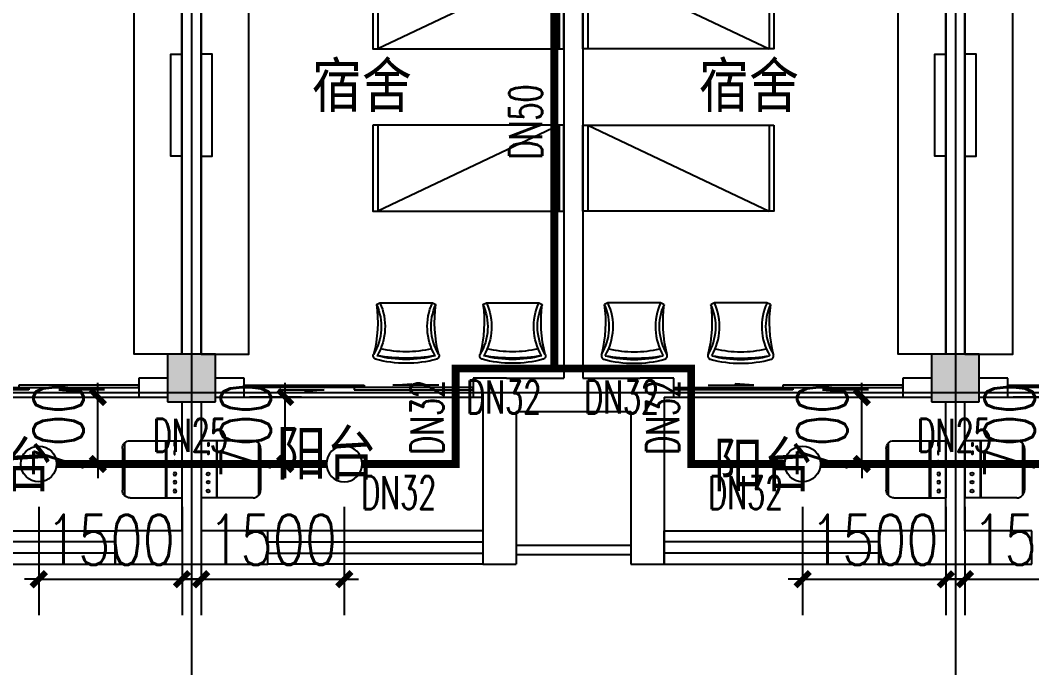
# Model space of a CAD drawing. Extents: x 0 to 2838408, y -923048 to 203859.
# Drawn here: x 2711469 to 2722063, y -689426 to -682643 of the extents above; entities that cross this region are included whole.
import ezdxf

# ---------------------------------------------------------------- set-up
doc = ezdxf.new("R2010")
doc.units = 0
doc.header["$LTSCALE"] = 1000
for name, color, linetype in [('A-Fixt', 81, 'Continuous'), ('COLUMN', 9, 'Continuous'), ('DOTE', 8, 'Continuous'), ('E2-栏杆', 92, 'Continuous'), ('EQUIP_喷头', 7, 'Continuous'), ('PIPE-喷淋', 6, 'Continuous'), ('PUB_HATCH', 8, 'Continuous'), ('PUB_TEXT', 7, 'Continuous'), ('TEXT_喷淋', 7, 'Continuous'), ('TWT_DIM', 3, 'Continuous'), ('WALL', 9, 'Continuous'), ('WINDOW', 4, 'Continuous'), ('XREF', 8, 'Continuous'), ('配景', 3, 'Continuous')]:
    doc.layers.add(name, color=color, linetype=linetype)
doc.styles.add('_TCH_DIM_T3', font='SIMPLEX', dxfattribs={"width": 0.75, "bigfont": 'HZTXT'})
doc.styles.add('_TWT_PIPEDN', font='SIMPLEX', dxfattribs={"width": 0.8, "height": 2.3, "bigfont": 'HZTXT'})
doc.styles.get("Standard").update_dxf_attribs({"font": 'geniso.shx', "bigfont": 'hztxt.shx'})
doc.dimstyles.new('_TWT_ARCH&&150', dxfattribs={"dimtxt": 525, "dimasz": 150, "dimexe": 375, "dimexo": 450, "dimgap": 150, "dimtad": 1, "dimdec": 0, "dimzin": 0, "dimdsep": 46, "dimtxsty": '_TCH_DIM_T3', "dimblk": 'ARCHTICK', "dimcen": 0.09, "dimclrt": 7, "dimazin": 2, "dimtfac": 1, "dimtdec": 0, "dimtix": 1, "dimtmove": 2, "dimatfit": 3, "dimfxl": 1, "dimtolj": 1, "dimtzin": 0, "dimarcsym": 0})

# ---------------------------------------------------------------- blocks, each defined once
blk = doc.blocks.new('单人床')
at = {"layer": 'A-Fixt'}
for p, q in [((47774, 13973), (48674, 13973)), ((47774, 12073), (48674, 13973)), ((47774, 12073), (48674, 12073))]:
    blk.add_line(p, q, dxfattribs=at)
blk.add_lwpolyline([(47774, 14023), (48674, 14023), (48674, 12023), (47774, 12023), (47774, 14023)], dxfattribs=at)
blk = doc.blocks.new('CH_AP01')
for p, q in [((-311, 17), (-275, 0)), ((-275, 0), (275, 0)), ((275, 0), (311, 17))]:
    blk.add_line(p, q)
for centre, radius, start, end in [((-307, 555), 37.8, 100.1859, 202.8359), ((-1658, 202), 1360, 352.1659, 14.4283), ((-824, 250), 563, 335.5038, 31.0903), ((0, -579), 1213, 74.7104, 105.2896), ((0, -579), 1173, 75.0287, 104.9713), ((0, -1278), 1857, 80.611, 99.389), ((-824, 250), 603, 335.5038, 30.2691), ((824, 250), 603, 149.7309, 204.4962), ((824, 250), 563, 148.9097, 204.4962), ((1658, 202), 1360, 165.5717, 187.8341), ((307, 555), 37.8, 337.1641, 79.8141), ((0, -579), 1093, 75.8767, 104.1233)]:
    blk.add_arc(centre, radius, start, end)
blk = doc.blocks.new('A$C61295E98')
at = {"color": 3}
for p, q in [((544, 598), (0, 598)), ((0, 598), (0, 0)), ((161, 598), (161, 0)), ((170, 0), (170, 598)), ((603, 572), (603, 26)), ((624, 518), (624, 80)), ((544, 0), (0, 0))]:
    blk.add_line(p, q, dxfattribs=at)
for points in [[(82, 540), (75, 540), (75, 577), (82, 577)], [(82, 453), (75, 453), (75, 490), (82, 490)], [(82, 353), (75, 353), (75, 389), (82, 389)]]:
    blk.add_lwpolyline(points, close=True, dxfattribs=at)
for centre in [(74, 250), (74, 164), (74, 71)]:
    blk.add_circle(centre, 15.7, dxfattribs=at)
for centre, start, end in [((544, 518), 360, 90), ((544, 80), 270, 0)]:
    blk.add_arc(centre, 80, start, end, dxfattribs=at)
blk = doc.blocks.new('宿舍')
at = {"layer": 'A-Fixt'}
for p, q in [((47854, 13802), (48354, 15702)), ((48354, 13802), (47854, 15702)), ((47854, 13802), (48354, 13802))]:
    blk.add_line(p, q, dxfattribs=at)
for points in [[(47854, 8602), (48354, 8602), (48354, 15702), (47854, 15702)], [(47854, 10676), (47970, 10676), (47970, 11743), (47854, 11743)]]:
    blk.add_lwpolyline(points, close=True, dxfattribs=at)
at = {"xscale": -1, "rotation": 90}
for p in [(63677, 60475), (63677, 58775)]:
    blk.add_blockref('单人床', p, dxfattribs=at)
at = {"layer": 'A-Fixt', "xscale": -1, "rotation": 180}
for p in [(50002, 9140), (51117, 9140)]:
    blk.add_blockref('CH_AP01', p, dxfattribs=at)
at = {"layer": '配景', "color": 252}
blk.add_blockref('A$C61295E98', (47854, 7097), dxfattribs=at)
blk = doc.blocks.new('$WINLIB2D$00000001')
at = {"color": 0}
for points in [[(-0.5, 0.5), (-0.5, -0.5)], [(-0.5, 0.5), (0.5, 0.5)], [(0.5, -0.5), (0.5, 0.5)], [(0.5, 0.1667), (-0.5, 0.1667)], [(0.5, -0.1667), (-0.5, -0.1667)], [(-0.5, -0.5), (0.5, -0.5)]]:
    blk.add_lwpolyline(points, dxfattribs=at)
blk = doc.blocks.new('$DorLib2D$00000131')
at = {"color": 0, "linetype": 'Continuous'}
for p, q in [((0.15, 0.125), (0.2319, 0.1973)), ((0.2319, 0.1973), (0.2319, 0.125)), ((-0.5, 0.125), (-0.5, 0)), ((0.0192, 0.125), (-0.5, 0.125)), ((0.0192, 0), (0.0192, 0.125)), ((0.35, 0.125), (0.15, 0.125)), ((-0.5, 0), (0.0192, 0)), ((-0.024, 0), (0.5, 0)), ((-0.024, -0.125), (-0.024, 0)), ((0.5, 0), (0.5, -0.125)), ((-0.35, -0.125), (-0.15, -0.125)), ((-0.2319, -0.1973), (-0.2319, -0.125)), ((-0.15, -0.125), (-0.2319, -0.1973)), ((0.5, -0.125), (-0.024, -0.125))]:
    blk.add_line(p, q, dxfattribs=at)
blk = doc.blocks.new('4F1')
at = {"layer": 'PUB_HATCH'}
for points in [[(2377466.7, -686141.3), (2376966.7, -686141.3), (2376966.7, -686641.3), (2377466.7, -686641.3)], [(2385466.7, -686141.3), (2384966.7, -686141.3), (2384966.7, -686641.3), (2385466.7, -686641.3)]]:
    blk.add_hatch(color=256, dxfattribs=at).paths.add_polyline_path(points)
at = {"layer": 'COLUMN'}
for p, q in [((2377466.7, -686141.3), (2376966.7, -686141.3)), ((2376966.7, -686141.3), (2376966.7, -686641.3)), ((2377466.7, -686641.3), (2377466.7, -686141.3)), ((2385466.7, -686141.3), (2384966.7, -686141.3)), ((2384966.7, -686141.3), (2384966.7, -686641.3)), ((2385466.7, -686641.3), (2385466.7, -686141.3)), ((2376966.7, -686641.3), (2377466.7, -686641.3)), ((2384966.7, -686641.3), (2385466.7, -686641.3))]:
    blk.add_line(p, q, dxfattribs=at)
at = {"layer": 'DOTE'}
for p, q in [((2377216.7, -606941.3), (2377216.7, -690141.3)), ((2385216.7, -606941.3), (2385216.7, -690141.3)), ((2343216.7, -686541.3), (2453916.7, -686541.3)), ((2343216.7, -686541.3), (2453916.7, -686541.3))]:
    blk.add_line(p, q, dxfattribs=at)
at = {"layer": 'E2-栏杆'}
for points in [[(2380616.7, -688141.3), (2381816.7, -688141.3)], [(2380616.7, -688241.3), (2381816.7, -688241.3)]]:
    blk.add_lwpolyline(points, dxfattribs=at)
at = {"layer": 'WALL'}
for p, q in [((2377116.7, -686141.3), (2377116.7, -681441.3)), ((2377316.7, -686141.3), (2377316.7, -681441.3)), ((2381116.7, -681441.3), (2381116.7, -686391.3)), ((2381316.7, -681441.3), (2381316.7, -686391.3)), ((2385116.7, -686141.3), (2385116.7, -681441.3)), ((2385316.7, -686141.3), (2385316.7, -681441.3)), ((2376966.7, -686391.3), (2376666.7, -686391.3)), ((2376666.7, -686391.3), (2376666.7, -686591.3)), ((2377766.7, -686391.3), (2377466.7, -686391.3)), ((2377766.7, -686591.3), (2377766.7, -686391.3)), ((2380516.7, -686391.3), (2380166.7, -686391.3)), ((2380166.7, -686391.3), (2380166.7, -686591.3)), ((2380516.7, -686391.3), (2381116.7, -686391.3)), ((2381316.7, -686391.3), (2381916.7, -686391.3)), ((2382266.7, -686391.3), (2381916.7, -686391.3)), ((2382266.7, -686591.3), (2382266.7, -686391.3)), ((2384966.7, -686391.3), (2384666.7, -686391.3)), ((2384666.7, -686391.3), (2384666.7, -686591.3)), ((2385766.7, -686391.3), (2385466.7, -686391.3)), ((2385766.7, -686591.3), (2385766.7, -686391.3)), ((2376666.7, -686591.3), (2376966.7, -686591.3)), ((2377116.7, -686641.3), (2377116.7, -687991.3)), ((2377316.7, -686641.3), (2377316.7, -687991.3)), ((2377466.7, -686591.3), (2377766.7, -686591.3)), ((2380166.7, -686591.3), (2380266.7, -686591.3)), ((2380266.7, -686591.3), (2380266.7, -687991.3)), ((2382166.7, -686591.3), (2382266.7, -686591.3)), ((2382166.7, -686591.3), (2382166.7, -687991.3)), ((2384666.7, -686591.3), (2384966.7, -686591.3)), ((2385116.7, -687991.3), (2385116.7, -686641.3)), ((2385316.7, -687991.3), (2385316.7, -686641.3)), ((2385466.7, -686591.3), (2385766.7, -686591.3)), ((2380616.7, -686741.3), (2381216.7, -686741.3)), ((2380616.7, -686741.3), (2380616.7, -688341.3)), ((2381216.7, -686741.3), (2381816.7, -686741.3)), ((2381816.7, -686741.3), (2381816.7, -688341.3)), ((2377116.7, -687991.3), (2376416.7, -687991.3)), ((2376416.7, -687991.3), (2376416.7, -688341.3)), ((2378016.7, -687991.3), (2377316.7, -687991.3)), ((2378016.7, -688341.3), (2378016.7, -687991.3)), ((2380266.7, -687991.3), (2380266.7, -688341.3)), ((2382166.7, -688341.3), (2382166.7, -687991.3)), ((2385116.7, -687991.3), (2384416.7, -687991.3)), ((2384416.7, -687991.3), (2384416.7, -688341.3)), ((2386016.7, -687991.3), (2385316.7, -687991.3)), ((2386016.7, -688341.3), (2386016.7, -687991.3)), ((2376416.7, -688341.3), (2377216.7, -688341.3)), ((2377216.7, -688341.3), (2378016.7, -688341.3)), ((2380266.7, -688341.3), (2380616.7, -688341.3)), ((2381816.7, -688341.3), (2382166.7, -688341.3)), ((2384416.7, -688341.3), (2385216.7, -688341.3)), ((2385216.7, -688341.3), (2386016.7, -688341.3))]:
    blk.add_line(p, q, dxfattribs=at)
at = {"layer": 'WINDOW'}
for p, q in [((2374266.7, -686591.3), (2376666.7, -686591.3)), ((2377766.7, -686591.3), (2380166.7, -686591.3)), ((2382266.7, -686591.3), (2384666.7, -686591.3)), ((2385766.7, -686591.3), (2388166.7, -686591.3))]:
    blk.add_line(p, q, dxfattribs=at)
at = {"xscale": -1, "rotation": 359.9999999999999}
for p in [(2424970.6, -694743), (2432970.6, -694743)]:
    blk.add_blockref('宿舍', p, dxfattribs=at)
for p in [(2329462.9, -694743), (2337462.9, -694743)]:
    blk.add_blockref('宿舍', p)
at = {"layer": 'WINDOW'}
for name, p, xscale, yscale, zscale in [('$DorLib2D$00000131', (2375466.7, -686491.3), 2400, -200, 2400), ('$DorLib2D$00000131', (2378966.7, -686491.3), -2400, -200, -2400), ('$DorLib2D$00000131', (2383466.7, -686491.3), 2400, -200, 2400), ('$DorLib2D$00000131', (2386966.7, -686491.3), -2400, -200, -2400), ('$WINLIB2D$00000001', (2375291.7, -688166.3), 2249.999999993481, 350, 2249.999999993481), ('$WINLIB2D$00000001', (2379141.7, -688166.3), -2249.999999993481, 350, -2249.999999993481), ('$WINLIB2D$00000001', (2383291.7, -688166.3), 2249.999999993481, 350, 2249.999999993481)]:
    blk.add_blockref(name, p, dxfattribs=dict(at, xscale=xscale, yscale=yscale, zscale=zscale))
at = {"layer": 'PUB_TEXT'}
for s, p in [('宿舍', (2378475.3, -683605.1)), ('宿舍', (2382529.7, -683605.1)), ('阳台', (2378105, -687457.2)), ('阳台', (2374720.7, -687579.4)), ('阳台', (2382680.7, -687579.4))]:
    blk.add_text(s, height=525, dxfattribs=at).set_placement(p)
blk = doc.blocks.new('_ArchTick')
at = {"color": 0, "linetype": 'ByBlock', "const_width": 0.4}
blk.add_lwpolyline([(-0.5, -0.5), (0.5, 0.5)], dxfattribs=at)
blk = doc.blocks.new('*D2683')
at = {"layer": 'Defpoints', "color": 0, "linetype": 'ByBlock', "transparency": 16777216}
for p in [(2721363, -687291), (2722863, -687291), (2722863, -688499)]:
    blk.add_point(p, dxfattribs=at)
at = {"layer": 'TWT_DIM', "color": 0, "linetype": 'ByBlock', "lineweight": -2, "transparency": 16777216}
for p, q in [((2721363, -687741), (2721363, -688874)), ((2722863, -687741), (2722863, -688874)), ((2721363, -688499), (2721213, -688499)), ((2721363, -688499), (2722863, -688499)), ((2722863, -688499), (2723013, -688499))]:
    blk.add_line(p, q, dxfattribs=at)
at = {"layer": 'TWT_DIM', "color": 0, "linetype": 'ByBlock', "lineweight": -2, "transparency": 16777216, "xscale": 150, "yscale": 150, "zscale": 150}
blk.add_blockref('_ArchTick', (2721363, -688499), dxfattribs=at)
at = {"layer": 'TWT_DIM', "color": 0, "linetype": 'ByBlock', "lineweight": -2, "transparency": 16777216, "xscale": 150, "yscale": 150, "zscale": 150, "rotation": 180}
blk.add_blockref('_ArchTick', (2722863, -688499), dxfattribs=at)
at = {"layer": 'TWT_DIM', "color": 7, "linetype": 'ByBlock', "transparency": 16777216, "insert": (2722113, -688086), "char_height": 525, "attachment_point": 5, "style": '_TCH_DIM_T3'}
blk.add_mtext('\\A1;1500', dxfattribs=at)
blk = doc.blocks.new('*D2684')
at = {"layer": 'Defpoints', "color": 0, "linetype": 'ByBlock', "transparency": 16777216}
for p in [(2722244, -686591), (2722863, -686591), (2722863, -687291)]:
    blk.add_point(p, dxfattribs=at)
at = {"layer": 'TWT_DIM', "color": 0, "linetype": 'ByBlock', "lineweight": -2, "transparency": 16777216}
for p, q in [((2722244, -686591), (2722244, -686441)), ((2722413, -686591), (2721869, -686591)), ((2722244, -687291), (2722244, -686591)), ((2722413, -687291), (2721869, -687291)), ((2722244, -687291), (2722244, -687441))]:
    blk.add_line(p, q, dxfattribs=at)
at = {"layer": 'TWT_DIM', "color": 0, "linetype": 'ByBlock', "lineweight": -2, "transparency": 16777216, "xscale": 150, "yscale": 150, "zscale": 150}
for p, rotation in [((2722244, -686591), 270), ((2722244, -687291), 90)]:
    blk.add_blockref('_ArchTick', p, dxfattribs=dict(at, rotation=rotation))
at = {"layer": 'TWT_DIM', "color": 7, "linetype": 'ByBlock', "transparency": 16777216, "insert": (2721831, -686941), "char_height": 525, "attachment_point": 5, "rotation": 90, "style": '_TCH_DIM_T3'}
blk.add_mtext('\\A1;700', dxfattribs=at)
blk = doc.blocks.new('*D2685')
at = {"layer": 'Defpoints', "color": 0, "linetype": 'ByBlock', "transparency": 16777216}
for p in [(2713363, -687291), (2714863, -687291), (2714863, -688499)]:
    blk.add_point(p, dxfattribs=at)
at = {"layer": 'TWT_DIM', "color": 0, "linetype": 'ByBlock', "lineweight": -2, "transparency": 16777216}
for p, q in [((2713363, -687741), (2713363, -688874)), ((2714863, -687741), (2714863, -688874)), ((2713363, -688499), (2713213, -688499)), ((2713363, -688499), (2714863, -688499)), ((2714863, -688499), (2715013, -688499))]:
    blk.add_line(p, q, dxfattribs=at)
at = {"layer": 'TWT_DIM', "color": 0, "linetype": 'ByBlock', "lineweight": -2, "transparency": 16777216, "xscale": 150, "yscale": 150, "zscale": 150}
blk.add_blockref('_ArchTick', (2713363, -688499), dxfattribs=at)
at = {"layer": 'TWT_DIM', "color": 0, "linetype": 'ByBlock', "lineweight": -2, "transparency": 16777216, "xscale": 150, "yscale": 150, "zscale": 150, "rotation": 180}
blk.add_blockref('_ArchTick', (2714863, -688499), dxfattribs=at)
at = {"layer": 'TWT_DIM', "color": 7, "linetype": 'ByBlock', "transparency": 16777216, "insert": (2714113, -688086), "char_height": 525, "attachment_point": 5, "style": '_TCH_DIM_T3'}
blk.add_mtext('\\A1;1500', dxfattribs=at)
blk = doc.blocks.new('*D2686')
at = {"layer": 'Defpoints', "color": 0, "linetype": 'ByBlock', "transparency": 16777216}
for p in [(2714244, -686591), (2714863, -686591), (2714863, -687291)]:
    blk.add_point(p, dxfattribs=at)
at = {"layer": 'TWT_DIM', "color": 0, "linetype": 'ByBlock', "lineweight": -2, "transparency": 16777216}
for p, q in [((2714244, -686591), (2714244, -686441)), ((2714413, -686591), (2713869, -686591)), ((2714244, -687291), (2714244, -686591)), ((2714413, -687291), (2713869, -687291)), ((2714244, -687291), (2714244, -687441))]:
    blk.add_line(p, q, dxfattribs=at)
at = {"layer": 'TWT_DIM', "color": 0, "linetype": 'ByBlock', "lineweight": -2, "transparency": 16777216, "xscale": 150, "yscale": 150, "zscale": 150}
for p, rotation in [((2714244, -686591), 270), ((2714244, -687291), 90)]:
    blk.add_blockref('_ArchTick', p, dxfattribs=dict(at, rotation=rotation))
at = {"layer": 'TWT_DIM', "color": 7, "linetype": 'ByBlock', "transparency": 16777216, "insert": (2713831, -686941), "char_height": 525, "attachment_point": 5, "rotation": 90, "style": '_TCH_DIM_T3'}
blk.add_mtext('\\A1;700', dxfattribs=at)
blk = doc.blocks.new('*D2712')
at = {"layer": 'Defpoints', "color": 0, "linetype": 'ByBlock', "transparency": 16777216}
for p in [(2719663, -687291), (2721163, -687291), (2721163, -688499)]:
    blk.add_point(p, dxfattribs=at)
at = {"layer": 'TWT_DIM', "color": 0, "linetype": 'ByBlock', "lineweight": -2, "transparency": 16777216}
for p, q in [((2719663, -687741), (2719663, -688874)), ((2721163, -687741), (2721163, -688874)), ((2719663, -688499), (2719513, -688499)), ((2719663, -688499), (2721163, -688499)), ((2721163, -688499), (2721313, -688499))]:
    blk.add_line(p, q, dxfattribs=at)
at = {"layer": 'TWT_DIM', "color": 0, "linetype": 'ByBlock', "lineweight": -2, "transparency": 16777216, "xscale": 150, "yscale": 150, "zscale": 150}
blk.add_blockref('_ArchTick', (2719663, -688499), dxfattribs=at)
at = {"layer": 'TWT_DIM', "color": 0, "linetype": 'ByBlock', "lineweight": -2, "transparency": 16777216, "xscale": 150, "yscale": 150, "zscale": 150, "rotation": 180}
blk.add_blockref('_ArchTick', (2721163, -688499), dxfattribs=at)
at = {"layer": 'TWT_DIM', "color": 7, "linetype": 'ByBlock', "transparency": 16777216, "insert": (2720413, -688086), "char_height": 525, "attachment_point": 5, "style": '_TCH_DIM_T3'}
blk.add_mtext('\\A1;1500', dxfattribs=at)
blk = doc.blocks.new('*D2713')
at = {"layer": 'Defpoints', "color": 0, "linetype": 'ByBlock', "transparency": 16777216}
for p in [(2719663, -686591), (2720282, -686591), (2719663, -687291)]:
    blk.add_point(p, dxfattribs=at)
at = {"layer": 'TWT_DIM', "color": 0, "linetype": 'ByBlock', "lineweight": -2, "transparency": 16777216}
for p, q in [((2720282, -686591), (2720282, -686441)), ((2720113, -686591), (2720657, -686591)), ((2720282, -687291), (2720282, -686591)), ((2720113, -687291), (2720657, -687291)), ((2720282, -687291), (2720282, -687441))]:
    blk.add_line(p, q, dxfattribs=at)
at = {"layer": 'TWT_DIM', "color": 0, "linetype": 'ByBlock', "lineweight": -2, "transparency": 16777216, "xscale": 150, "yscale": 150, "zscale": 150}
for p, rotation in [((2720282, -686591), 270), ((2720282, -687291), 90)]:
    blk.add_blockref('_ArchTick', p, dxfattribs=dict(at, rotation=rotation))
at = {"layer": 'TWT_DIM', "color": 7, "linetype": 'ByBlock', "transparency": 16777216, "insert": (2719869, -686941), "char_height": 525, "attachment_point": 5, "rotation": 90, "style": '_TCH_DIM_T3'}
blk.add_mtext('\\A1;700', dxfattribs=at)
blk = doc.blocks.new('*D2722')
at = {"layer": 'Defpoints', "color": 0, "linetype": 'ByBlock', "transparency": 16777216}
for p in [(2711663, -687291), (2713163, -687291), (2713163, -688499)]:
    blk.add_point(p, dxfattribs=at)
at = {"layer": 'TWT_DIM', "color": 0, "linetype": 'ByBlock', "lineweight": -2, "transparency": 16777216}
for p, q in [((2711663, -687741), (2711663, -688874)), ((2713163, -687741), (2713163, -688874)), ((2711663, -688499), (2711513, -688499)), ((2711663, -688499), (2713163, -688499)), ((2713163, -688499), (2713313, -688499))]:
    blk.add_line(p, q, dxfattribs=at)
at = {"layer": 'TWT_DIM', "color": 0, "linetype": 'ByBlock', "lineweight": -2, "transparency": 16777216, "xscale": 150, "yscale": 150, "zscale": 150}
blk.add_blockref('_ArchTick', (2711663, -688499), dxfattribs=at)
at = {"layer": 'TWT_DIM', "color": 0, "linetype": 'ByBlock', "lineweight": -2, "transparency": 16777216, "xscale": 150, "yscale": 150, "zscale": 150, "rotation": 180}
blk.add_blockref('_ArchTick', (2713163, -688499), dxfattribs=at)
at = {"layer": 'TWT_DIM', "color": 7, "linetype": 'ByBlock', "transparency": 16777216, "insert": (2712413, -688086), "char_height": 525, "attachment_point": 5, "style": '_TCH_DIM_T3'}
blk.add_mtext('\\A1;1500', dxfattribs=at)
blk = doc.blocks.new('*D2723')
at = {"layer": 'Defpoints', "color": 0, "linetype": 'ByBlock', "transparency": 16777216}
for p in [(2711663, -686591), (2712282, -686591), (2711663, -687291)]:
    blk.add_point(p, dxfattribs=at)
at = {"layer": 'TWT_DIM', "color": 0, "linetype": 'ByBlock', "lineweight": -2, "transparency": 16777216}
for p, q in [((2712282, -686591), (2712282, -686441)), ((2712113, -686591), (2712657, -686591)), ((2712282, -687291), (2712282, -686591)), ((2712113, -687291), (2712657, -687291)), ((2712282, -687291), (2712282, -687441))]:
    blk.add_line(p, q, dxfattribs=at)
at = {"layer": 'TWT_DIM', "color": 0, "linetype": 'ByBlock', "lineweight": -2, "transparency": 16777216, "xscale": 150, "yscale": 150, "zscale": 150}
for p, rotation in [((2712282, -686591), 270), ((2712282, -687291), 90)]:
    blk.add_blockref('_ArchTick', p, dxfattribs=dict(at, rotation=rotation))
at = {"layer": 'TWT_DIM', "color": 7, "linetype": 'ByBlock', "transparency": 16777216, "insert": (2711869, -686941), "char_height": 525, "attachment_point": 5, "rotation": 90, "style": '_TCH_DIM_T3'}
blk.add_mtext('\\A1;700', dxfattribs=at)
blk = doc.blocks.new('$TwtSys$00000125')
blk.add_circle((0, 0, 0), 1)

msp = doc.modelspace()

# ---------------------------------------------------------------- hatches: boundary and pattern name
at = {"layer": 'PIPE-喷淋', "linetype": 'ByBlock'}
for points in [[(2716029.3, -686291.3), (2716029.3, -686250), (2715988.1, -686250)], [(2716029.3, -686291.3), (2715988.1, -686291.3), (2715988.1, -686250)], [(2718495.8, -686291.3), (2718495.8, -686250), (2718537, -686250)], [(2718495.8, -686291.3), (2718537, -686291.3), (2718537, -686250)], [(2716029.3, -687291.3), (2716070.6, -687291.3), (2716070.6, -687332.5)], [(2716029.3, -687291.3), (2716029.3, -687332.5), (2716070.6, -687332.5)], [(2718495.8, -687291.3), (2718454.5, -687291.3), (2718454.5, -687332.5)], [(2718495.8, -687291.3), (2718495.8, -687332.5), (2718454.5, -687332.5)]]:
    msp.add_hatch(color=256, dxfattribs=at).paths.add_polyline_path(points)

# ---------------------------------------------------------------- linework, layer by layer
at = {"layer": 'PIPE-喷淋', "linetype": 'ByBlock', "ltscale": 1.5, "const_width": 82.5}
for points in [[(2717062.5, -681101.8), (2717062.5, -686291.3)], [(2717062.5, -686291.3), (2716029.3, -686291.3)], [(2716029.3, -686291.3), (2716029.3, -687291.3)], [(2717062.5, -686291.3), (2718495.8, -686291.3)], [(2718495.8, -686291.3), (2718495.8, -687291.3)], [(2711850, -687291.3), (2714675, -687291.3)], [(2716029.3, -687291.3), (2715050, -687291.3)], [(2718495.8, -687291.3), (2719475, -687291.3)], [(2719850, -687291.3), (2722675, -687291.3)]]:
    msp.add_lwpolyline(points, dxfattribs=at)

# ---------------------------------------------------------------- block references
at = {"layer": 'EQUIP_喷头', "linetype": 'ByBlock', "xscale": 187.5, "yscale": 187.5, "zscale": 187.5, "rotation": 180}
for p in [(2711662.5, -687291.3), (2719662.5, -687291.3)]:
    msp.add_blockref('$TwtSys$00000125', p, dxfattribs=at)
at = {"layer": 'EQUIP_喷头', "linetype": 'ByBlock', "xscale": 187.5, "yscale": -187.5, "zscale": 187.5}
msp.add_blockref('$TwtSys$00000125', (2714862.5, -687291.3), dxfattribs=at)
at = {"layer": 'XREF'}
msp.add_blockref('4F1', (336045.8, 0), dxfattribs=at)

# ---------------------------------------------------------------- texts
at = {"layer": 'TEXT_喷淋', "color": 251, "linetype": 'ByBlock', "style": '_TWT_PIPEDN', "width": 0.64}
for s, p in [('DN50', (2716935, -684101.4)), ('DN32', (2715901.8, -687196.1)), ('DN32', (2718368.3, -687196.1))]:
    msp.add_text(s, height=345, rotation=90, dxfattribs=at).set_placement(p)
for s, p in [('DN32', (2716141.1, -686763.8)), ('DN32', (2717374.4, -686763.8)), ('DN25', (2712857.7, -687163.8)), ('DN25', (2720857.7, -687163.8)), ('DN32', (2715041.1, -687763.8)), ('DN32', (2718674.4, -687763.8))]:
    msp.add_text(s, height=345, dxfattribs=at).set_placement(p)

# ---------------------------------------------------------------- dimensions: what is measured, and where the dimension line sits
at = {"layer": 'TWT_DIM', "linetype": 'ByBlock'}
for p1, p2, distance, picture, middle in [((2711662.5, -687291.3), (2711662.5, -686591.3), -619, '*D2723', (2711869, -686941.3)), ((2714862.5, -687291.3), (2714862.5, -686591.3), 619, '*D2686', (2713831, -686941.3)), ((2719662.5, -687291.3), (2719662.5, -686591.3), -619, '*D2713', (2719869, -686941.3)), ((2722862.5, -687291.3), (2722862.5, -686591.3), 619, '*D2684', (2721831, -686941.3)), ((2711662.5, -687291.3), (2713162.5, -687291.3), -1207.4, '*D2722', (2712412.5, -688086.2)), ((2713362.5, -687291.3), (2714862.5, -687291.3), -1207.4, '*D2685', (2714112.5, -688086.2)), ((2719662.5, -687291.3), (2721162.5, -687291.3), -1207.4, '*D2712', (2720412.5, -688086.2)), ((2721362.5, -687291.3), (2722862.5, -687291.3), -1207.4, '*D2683', (2722112.5, -688086.2))]:
    dim = msp.add_aligned_dim(p1=p1, p2=p2, distance=distance, dimstyle='_TWT_ARCH&&150', dxfattribs=at)
    dim.commit()
    dim.dimension.update_dxf_attribs({"geometry": picture, "text_midpoint": middle})

doc.saveas('drawing.dxf')
